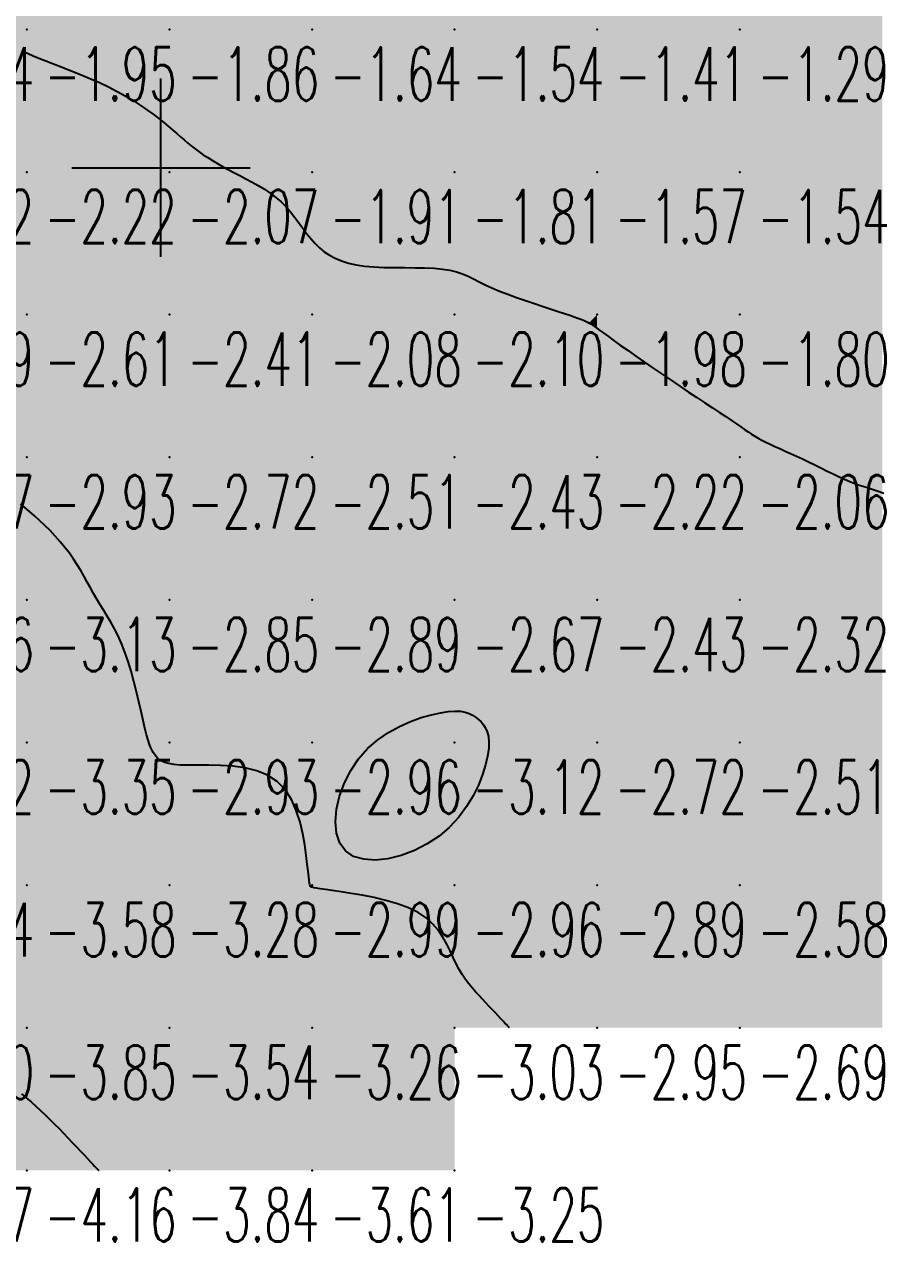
# Model space of a CAD drawing. Header units: millimetres. Extents: x 88261 to 90953, y 390274 to 392322.
# Drawn here: x 90490.1 to 90550.1, y 390422.2 to 390507.6 of the extents above; entities that cross this region are included whole.
import ezdxf
from ezdxf.enums import TextEntityAlignment as Align

# ---------------------------------------------------------------- set-up
doc = ezdxf.new("R2010")
doc.units = ezdxf.units.MM
doc.header["$LTSCALE"] = 25
for name, color, linetype in [('Carroyage(1)_Croix', 7, 'Continuous'), ('CN_03_00', 7, 'Continuous'), ('COTEAlt', 7, 'Continuous'), ('TN_COLORIAGE', 7, 'Continuous')]:
    doc.layers.add(name, color=color, linetype=linetype)
doc.styles.add('Simplex 1.0', font='Simplex.shx', dxfattribs={"width": 0.99, "height": 2.5})
doc.styles.get("Standard").update_dxf_attribs({"font": 'times.ttf'})

# ---------------------------------------------------------------- blocks, each defined once
blk = doc.blocks.new('COTE')
at = {"color": 0}
blk.add_point((0, 0), dxfattribs=at)
at = {"layer": 'COTEAlt'}
blk.add_attdef('ALT', text='', height=3.75, dxfattribs=at).set_placement((1.25, -1.25), align=Align.TOP_LEFT)

msp = doc.modelspace()

# ---------------------------------------------------------------- linework, layer by layer
at = {"layer": 'Carroyage(1)_Croix'}
for p, q in [((90499.65, 390491.29), (90499.65, 390503.79)), ((90493.4, 390497.54), (90505.9, 390497.54))]:
    msp.add_line(p, q, dxfattribs=at)
at = {"layer": 'CN_03_00', "flags": 128}
for points, elevation in [([(90490.063, 390505.676), (90490.345, 390505.539), (90490.684, 390505.387), (90491.091, 390505.216), (90491.572, 390505.026), (90492.119, 390504.815), (90492.716, 390504.586), (90493.35, 390504.339), (90494.007, 390504.077), (90494.672, 390503.8), (90495.331, 390503.509), (90495.971, 390503.206), (90496.579, 390502.893), (90497.153, 390502.573), (90497.692, 390502.249), (90498.197, 390501.925), (90498.667, 390501.604), (90499.102, 390501.291), (90499.501, 390500.989), (90499.864, 390500.701), (90500.193, 390500.43), (90500.492, 390500.175), (90500.769, 390499.934), (90501.029, 390499.705), (90501.28, 390499.484), (90501.528, 390499.271), (90501.78, 390499.064), (90502.043, 390498.859), (90502.321, 390498.654), (90502.617, 390498.451), (90502.93, 390498.247), (90503.26, 390498.042), (90503.608, 390497.836), (90503.974, 390497.628), (90504.357, 390497.417), (90504.759, 390497.204), (90505.177, 390496.988), (90505.607, 390496.765), (90506.043, 390496.533), (90506.478, 390496.29), (90506.906, 390496.032), (90507.322, 390495.756), (90507.717, 390495.46), (90508.087, 390495.141), (90508.428, 390494.798), (90508.742, 390494.436), (90509.038, 390494.061), (90509.321, 390493.681), (90509.597, 390493.301), (90509.873, 390492.93), (90510.155, 390492.574), (90510.45, 390492.239), (90510.764, 390491.932), (90511.101, 390491.653), (90511.469, 390491.405), (90511.871, 390491.187), (90512.313, 390491), (90512.801, 390490.845), (90513.34, 390490.724), (90513.935, 390490.636), (90514.588, 390490.58), (90515.285, 390490.551), (90516.008, 390490.539), (90516.741, 390490.535), (90517.464, 390490.532), (90518.161, 390490.52), (90518.815, 390490.492), (90519.407, 390490.438), (90519.927, 390490.353), (90520.385, 390490.237), (90520.801, 390490.095), (90521.192, 390489.93), (90521.577, 390489.745), (90521.974, 390489.545), (90522.4, 390489.334), (90522.874, 390489.114), (90523.408, 390488.89), (90523.99, 390488.664), (90524.604, 390488.441), (90525.23, 390488.223), (90525.853, 390488.014), (90526.454, 390487.816), (90527.016, 390487.634), (90527.521, 390487.47), (90527.957, 390487.327), (90528.326, 390487.202), (90528.636, 390487.095), (90528.895, 390487.001), (90529.11, 390486.919), (90529.288, 390486.845), (90529.438, 390486.778), (90529.567, 390486.715), (90529.684, 390486.652), (90529.797, 390486.584), (90529.919, 390486.504), (90530.061, 390486.406), (90530.232, 390486.283), (90530.445, 390486.129), (90530.71, 390485.936), (90531.039, 390485.699), (90531.438, 390485.413), (90531.9, 390485.084), (90532.416, 390484.719), (90532.975, 390484.327), (90533.566, 390483.914), (90534.18, 390483.489), (90534.806, 390483.059), (90535.434, 390482.633), (90536.054, 390482.216), (90536.659, 390481.813), (90537.244, 390481.426), (90537.804, 390481.058), (90538.332, 390480.711), (90538.822, 390480.387), (90539.27, 390480.091), (90539.67, 390479.824), (90540.017, 390479.587), (90540.321, 390479.377), (90540.591, 390479.191), (90540.837, 390479.023), (90541.07, 390478.869), (90541.301, 390478.724), (90541.538, 390478.584), (90541.793, 390478.445), (90542.074, 390478.303), (90542.381, 390478.155), (90542.711, 390478.002), (90543.063, 390477.843), (90543.435, 390477.676), (90543.824, 390477.5), (90544.229, 390477.315), (90544.647, 390477.119), (90545.075, 390476.913), (90545.51, 390476.7), (90545.947, 390476.486), (90546.38, 390476.273), (90546.805, 390476.068), (90547.217, 390475.875), (90547.611, 390475.697), (90547.982, 390475.541), (90548.327, 390475.408), (90548.654, 390475.293), (90548.973, 390475.188), (90549.292, 390475.086), (90549.622, 390474.979), (90549.972, 390474.86), (90550.352, 390474.721)], -2), ([(90524.092, 390437.239), (90524.091, 390437.24), (90524.087, 390437.245), (90524.075, 390437.257), (90524.053, 390437.281), (90524.016, 390437.32), (90523.96, 390437.378), (90523.883, 390437.46), (90523.781, 390437.569), (90523.65, 390437.707), (90523.494, 390437.873), (90523.315, 390438.062), (90523.118, 390438.272), (90522.905, 390438.497), (90522.68, 390438.736), (90522.446, 390438.984), (90522.208, 390439.237), (90521.967, 390439.493), (90521.726, 390439.756), (90521.486, 390440.029), (90521.248, 390440.319), (90521.015, 390440.629), (90520.787, 390440.964), (90520.566, 390441.328), (90520.354, 390441.727), (90520.149, 390442.162), (90519.938, 390442.624), (90519.706, 390443.101), (90519.437, 390443.583), (90519.116, 390444.057), (90518.727, 390444.512), (90518.255, 390444.937), (90517.685, 390445.319), (90517.008, 390445.65), (90516.248, 390445.931), (90515.435, 390446.169), (90514.602, 390446.366), (90513.778, 390446.529), (90512.994, 390446.662), (90512.283, 390446.769), (90511.674, 390446.855), (90511.19, 390446.925), (90510.824, 390446.981), (90510.557, 390447.025), (90510.375, 390447.059), (90510.259, 390447.084), (90510.193, 390447.104), (90510.161, 390447.12), (90510.146, 390447.134), (90510.133, 390447.15), (90510.119, 390447.183), (90510.101, 390447.251), (90510.079, 390447.37), (90510.051, 390447.557), (90510.015, 390447.83), (90509.969, 390448.206), (90509.912, 390448.702), (90509.839, 390449.326), (90509.74, 390450.052), (90509.601, 390450.842), (90509.406, 390451.662), (90509.143, 390452.475), (90508.798, 390453.246), (90508.355, 390453.937), (90507.803, 390454.515), (90507.133, 390454.951), (90506.37, 390455.259), (90505.545, 390455.461), (90504.687, 390455.577), (90503.83, 390455.631), (90503.002, 390455.645), (90502.235, 390455.64), (90501.561, 390455.638), (90501.002, 390455.657), (90500.552, 390455.698), (90500.195, 390455.759), (90499.918, 390455.837), (90499.706, 390455.928), (90499.544, 390456.03), (90499.418, 390456.141), (90499.313, 390456.256), (90499.217, 390456.376), (90499.125, 390456.509), (90499.035, 390456.668), (90498.945, 390456.864), (90498.851, 390457.107), (90498.752, 390457.41), (90498.645, 390457.784), (90498.527, 390458.241), (90498.397, 390458.786), (90498.254, 390459.405), (90498.098, 390460.079), (90497.929, 390460.788), (90497.748, 390461.512), (90497.553, 390462.233), (90497.345, 390462.929), (90497.125, 390463.582), (90496.892, 390464.177), (90496.649, 390464.718), (90496.399, 390465.212), (90496.145, 390465.669), (90495.89, 390466.096), (90495.638, 390466.503), (90495.39, 390466.897), (90495.151, 390467.288), (90494.923, 390467.681), (90494.7, 390468.078), (90494.479, 390468.479), (90494.255, 390468.882), (90494.023, 390469.287), (90493.778, 390469.694), (90493.515, 390470.101), (90493.229, 390470.509), (90492.917, 390470.916), (90492.583, 390471.318), (90492.233, 390471.713), (90491.872, 390472.096), (90491.507, 390472.464), (90491.141, 390472.813), (90490.782, 390473.139), (90490.435, 390473.439), (90490.104, 390473.71), (90489.791, 390473.957)], -3), ([(90489.86, 390432.609), (90490.205, 390432.33), (90490.544, 390432.041), (90490.879, 390431.743), (90491.211, 390431.438), (90491.539, 390431.125), (90491.863, 390430.808), (90492.184, 390430.487), (90492.502, 390430.163), (90492.817, 390429.838), (90493.129, 390429.514), (90493.434, 390429.195), (90493.727, 390428.886), (90494.004, 390428.593), (90494.261, 390428.319), (90494.493, 390428.072), (90494.696, 390427.854), (90494.866, 390427.672), (90494.999, 390427.529), (90495.099, 390427.422), (90495.171, 390427.345), (90495.219, 390427.294), (90495.248, 390427.262), (90495.263, 390427.246), (90495.269, 390427.24), (90495.27, 390427.239)], -4)]:
    msp.add_lwpolyline(points, dxfattribs=dict(at, elevation=elevation))
at = {"layer": 'CN_03_00', "elevation": -3, "flags": 128}
msp.add_lwpolyline([(90518.334, 390450.122), (90517.435, 390449.666), (90516.505, 390449.318), (90515.578, 390449.091), (90514.689, 390448.997), (90513.873, 390449.048), (90513.165, 390449.256), (90512.6, 390449.633), (90512.204, 390450.184), (90511.976, 390450.881), (90511.903, 390451.687), (90511.977, 390452.567), (90512.185, 390453.484), (90512.517, 390454.402), (90512.963, 390455.285), (90513.512, 390456.098), (90514.15, 390456.81), (90514.858, 390457.422), (90515.611, 390457.939), (90516.387, 390458.368), (90517.163, 390458.715), (90517.914, 390458.987), (90518.619, 390459.189), (90519.254, 390459.327), (90519.801, 390459.409), (90520.265, 390459.44), (90520.658, 390459.424), (90520.989, 390459.369), (90521.271, 390459.278), (90521.513, 390459.159), (90521.726, 390459.016), (90521.922, 390458.854), (90522.107, 390458.678), (90522.278, 390458.48), (90522.426, 390458.25), (90522.545, 390457.978), (90522.626, 390457.656), (90522.662, 390457.273), (90522.645, 390456.82), (90522.569, 390456.287), (90522.425, 390455.671), (90522.209, 390454.986), (90521.917, 390454.256), (90521.544, 390453.502), (90521.087, 390452.745), (90520.541, 390452.007), (90519.902, 390451.309), (90519.165, 390450.674), (90518.334, 390450.122)], close=True, dxfattribs=at)
at = {"layer": 'TN_COLORIAGE', "color": 101}
for points in [[(90487.704, 390507.239, -1.83), (90484.797, 390511.788, -1.83), (90490.249, 390507.239, -1.83), (90490.249, 390517.239, -1.83)], [(90490.249, 390517.239, -1.613), (90490.249, 390507.239, -1.613), (90500.249, 390517.239, -1.613)], [(90490.249, 390507.239, -1.613), (90500.249, 390507.239, -1.613), (90500.249, 390517.239, -1.613)], [(90500.249, 390507.239, -1.383), (90510.249, 390507.239, -1.383), (90510.249, 390517.239, -1.383)], [(90500.249, 390517.239, -1.383), (90500.249, 390507.239, -1.383), (90510.249, 390517.239, -1.383)], [(90510.249, 390517.239, -1.361), (90510.249, 390507.239, -1.361), (90520.249, 390517.239, -1.361)], [(90510.249, 390507.239, -1.361), (90520.249, 390507.239, -1.361), (90520.249, 390517.239, -1.361)], [(90520.249, 390517.239, -1.195), (90520.249, 390507.239, -1.195), (90530.249, 390517.239, -1.195)], [(90520.249, 390507.239, -1.195), (90530.249, 390507.239, -1.195), (90530.249, 390517.239, -1.195)], [(90530.249, 390507.239, -1.032), (90540.249, 390507.239, -1.032), (90540.249, 390517.239, -1.032)], [(90530.249, 390517.239, -1.032), (90530.249, 390507.239, -1.032), (90540.249, 390517.239, -1.032)], [(90540.249, 390507.239, -1), (90547.648, 390514.638, -1), (90540.249, 390517.239, -1), (90542.647, 390517.239, -1)], [(90540.249, 390507.239, -1), (90547.648, 390514.638, -1), (90550.249, 390507.239, -1), (90550.249, 390513.484, -1)], [(90487.704, 390507.239, -1.952), (90489.217, 390506.208, -1.952), (90490.249, 390507.239, -1.952)], [(90490.249, 390505.442, -1.952), (90489.217, 390506.208, -1.952), (90490.249, 390507.239, -1.952)], [(90490.249, 390505.442, -1.857), (90496.331, 390503.322, -1.857), (90490.249, 390507.239, -1.857), (90500.249, 390507.239, -1.857)], [(90500.249, 390500.508, -1.857), (90496.331, 390503.322, -1.857), (90500.249, 390507.239, -1.857)], [(90500.249, 390500.508, -1.64), (90501.86, 390498.851, -1.64), (90500.249, 390507.239, -1.64), (90510.249, 390507.239, -1.64)], [(90504.566, 390497.239, -1.64), (90501.86, 390498.851, -1.64), (90510.249, 390497.239, -1.64), (90510.249, 390507.239, -1.64)], [(90510.249, 390507.239, -1.536), (90510.249, 390497.239, -1.536), (90520.249, 390507.239, -1.536)], [(90510.249, 390497.239, -1.536), (90520.249, 390497.239, -1.536), (90520.249, 390507.239, -1.536)], [(90520.249, 390507.239, -1.407), (90520.249, 390497.239, -1.407), (90530.249, 390507.239, -1.407)], [(90520.249, 390497.239, -1.407), (90530.249, 390497.239, -1.407), (90530.249, 390507.239, -1.407)], [(90530.249, 390497.239, -1.286), (90540.249, 390497.239, -1.286), (90540.249, 390507.239, -1.286)], [(90530.249, 390507.239, -1.286), (90530.249, 390497.239, -1.286), (90540.249, 390507.239, -1.286)], [(90540.249, 390507.239, -1.167), (90540.249, 390497.239, -1.167), (90550.249, 390507.239, -1.167)], [(90540.249, 390497.239, -1.167), (90550.249, 390497.239, -1.167), (90550.249, 390507.239, -1.167)], [(90504.566, 390497.239, -1.909), (90508.427, 390495.418, -1.909), (90510.249, 390497.239, -1.909)], [(90510.249, 390491.937, -1.909), (90508.427, 390495.418, -1.909), (90510.249, 390497.239, -1.909)], [(90510.249, 390491.937, -1.814), (90513.278, 390490.269, -1.814), (90510.249, 390497.239, -1.814), (90520.249, 390497.239, -1.814)], [(90513.278, 390490.269, -1.814), (90520.249, 390490.8, -1.814), (90520.249, 390497.239, -1.814)], [(90520.249, 390490.8, -1.568), (90522.171, 390489.161, -1.568), (90520.249, 390497.239, -1.568), (90530.249, 390497.239, -1.568)], [(90528.312, 390487.239, -1.568), (90522.171, 390489.161, -1.568), (90530.249, 390487.239, -1.568), (90530.249, 390497.239, -1.568)], [(90530.249, 390487.239, -1.54), (90540.249, 390487.239, -1.54), (90540.249, 390497.239, -1.54)], [(90530.249, 390497.239, -1.54), (90530.249, 390487.239, -1.54), (90540.249, 390497.239, -1.54)], [(90540.249, 390487.239, -1.278), (90550.249, 390487.239, -1.278), (90550.249, 390497.239, -1.278)], [(90540.249, 390497.239, -1.278), (90540.249, 390487.239, -1.278), (90550.249, 390497.239, -1.278)], [(90528.312, 390487.239, -1.975), (90529.711, 390486.701, -1.975), (90530.249, 390487.239, -1.975)], [(90530.249, 390486.244, -1.975), (90529.711, 390486.701, -1.975), (90530.249, 390487.239, -1.975)], [(90530.249, 390486.244, -1.8), (90535.526, 390482.517, -1.8), (90530.249, 390487.239, -1.8), (90540.249, 390487.239, -1.8)], [(90540.249, 390479.484, -1.8), (90535.526, 390482.517, -1.8), (90540.249, 390487.239, -1.8)], [(90540.249, 390479.484, -1.594), (90541.496, 390478.487, -1.594), (90540.249, 390487.239, -1.594), (90550.249, 390487.239, -1.594)], [(90544.526, 390477.239, -1.594), (90541.496, 390478.487, -1.594), (90550.249, 390477.239, -1.594), (90550.249, 390487.239, -1.594)], [(90544.526, 390477.239, -1.923), (90548.279, 390475.27, -1.923), (90550.249, 390477.239, -1.923)], [(90550.249, 390474.928, -1.923), (90548.279, 390475.27, -1.923), (90550.249, 390477.239, -1.923)]]:
    msp.add_solid(points, dxfattribs=at)
at = {"layer": 'TN_COLORIAGE', "color": 111}
for points in [[(90480.249, 390497.239, -2), (90489.217, 390506.208, -2), (90490.249, 390497.239, -2), (90490.249, 390505.442, -2)], [(90496.331, 390503.322, -2.221), (90490.249, 390505.442, -2.221), (90490.249, 390497.239, -2.221)], [(90490.249, 390497.239, -2), (90496.331, 390503.322, -2), (90500.249, 390497.239, -2), (90500.249, 390500.508, -2)], [(90501.86, 390498.851, -2.069), (90500.249, 390500.508, -2.069), (90500.249, 390497.239, -2.069)], [(90501.86, 390498.851, -2.069), (90504.566, 390497.239, -2.069), (90500.249, 390497.239, -2.069)], [(90480.249, 390497.239, -2.221), (90480.249, 390487.239, -2.221), (90490.249, 390497.239, -2.221)], [(90480.249, 390487.239, -2.221), (90490.249, 390487.239, -2.221), (90490.249, 390497.239, -2.221)], [(90490.249, 390487.239, -2.069), (90500.249, 390487.239, -2.069), (90500.249, 390497.239, -2.069)], [(90490.249, 390497.239, -2.069), (90490.249, 390487.239, -2.069), (90500.249, 390497.239, -2.069)], [(90500.249, 390487.239, -2), (90508.427, 390495.418, -2), (90500.249, 390497.239, -2), (90504.566, 390497.239, -2)], [(90500.249, 390487.239, -2), (90508.427, 390495.418, -2), (90510.249, 390487.239, -2), (90510.249, 390491.937, -2)], [(90513.278, 390490.269, -2.081), (90510.249, 390491.937, -2.081), (90510.249, 390487.239, -2.081)], [(90520.249, 390487.239, -2), (90520.249, 390490.8, -2), (90510.249, 390487.239, -2), (90513.278, 390490.269, -2)], [(90522.171, 390489.161, -2.103), (90520.249, 390490.8, -2.103), (90520.249, 390487.239, -2.103)], [(90522.171, 390489.161, -2.103), (90528.312, 390487.239, -2.103), (90520.249, 390487.239, -2.103)], [(90480.249, 390483.23, -2.611), (90483.285, 390480.275, -2.611), (90480.249, 390487.239, -2.611), (90490.249, 390487.239, -2.611)], [(90487.269, 390477.239, -2.611), (90483.285, 390480.275, -2.611), (90490.249, 390477.239, -2.611), (90490.249, 390487.239, -2.611)], [(90490.249, 390487.239, -2.409), (90490.249, 390477.239, -2.409), (90500.249, 390487.239, -2.409)], [(90490.249, 390477.239, -2.409), (90500.249, 390477.239, -2.409), (90500.249, 390487.239, -2.409)], [(90500.249, 390477.239, -2.081), (90510.249, 390477.239, -2.081), (90510.249, 390487.239, -2.081)], [(90500.249, 390487.239, -2.081), (90500.249, 390477.239, -2.081), (90510.249, 390487.239, -2.081)], [(90510.249, 390477.239, -2.103), (90520.249, 390477.239, -2.103), (90520.249, 390487.239, -2.103)], [(90510.249, 390487.239, -2.103), (90510.249, 390477.239, -2.103), (90520.249, 390487.239, -2.103)], [(90520.249, 390477.239, -2), (90529.711, 390486.701, -2), (90520.249, 390487.239, -2), (90528.312, 390487.239, -2)], [(90520.249, 390477.239, -2), (90529.711, 390486.701, -2), (90530.249, 390477.239, -2), (90530.249, 390486.244, -2)], [(90535.526, 390482.517, -2.223), (90530.249, 390486.244, -2.223), (90530.249, 390477.239, -2.223)], [(90530.249, 390477.239, -2), (90535.526, 390482.517, -2), (90540.249, 390477.239, -2), (90540.249, 390479.484, -2)], [(90541.496, 390478.487, -2.058), (90540.249, 390479.484, -2.058), (90540.249, 390477.239, -2.058)], [(90541.496, 390478.487, -2.058), (90544.526, 390477.239, -2.058), (90540.249, 390477.239, -2.058)], [(90487.269, 390477.239, -2.928), (90488.09, 390475.081, -2.928), (90490.249, 390477.239, -2.928)], [(90490.249, 390473.759, -2.928), (90488.09, 390475.081, -2.928), (90490.249, 390477.239, -2.928)], [(90490.249, 390473.759, -2.723), (90493.523, 390470.514, -2.723), (90490.249, 390477.239, -2.723), (90500.249, 390477.239, -2.723)], [(90495.031, 390467.239, -2.723), (90493.523, 390470.514, -2.723), (90500.249, 390467.239, -2.723), (90500.249, 390477.239, -2.723)], [(90500.249, 390477.239, -2.511), (90500.249, 390467.239, -2.511), (90510.249, 390477.239, -2.511)], [(90500.249, 390467.239, -2.511), (90510.249, 390467.239, -2.511), (90510.249, 390477.239, -2.511)], [(90510.249, 390477.239, -2.434), (90510.249, 390467.239, -2.434), (90520.249, 390477.239, -2.434)], [(90510.249, 390467.239, -2.434), (90520.249, 390467.239, -2.434), (90520.249, 390477.239, -2.434)], [(90520.249, 390477.239, -2.223), (90520.249, 390467.239, -2.223), (90530.249, 390477.239, -2.223)], [(90520.249, 390467.239, -2.223), (90530.249, 390467.239, -2.223), (90530.249, 390477.239, -2.223)], [(90530.249, 390477.239, -2.058), (90530.249, 390467.239, -2.058), (90540.249, 390477.239, -2.058)], [(90530.249, 390467.239, -2.058), (90540.249, 390467.239, -2.058), (90540.249, 390477.239, -2.058)], [(90540.249, 390467.239, -2), (90548.279, 390475.27, -2), (90540.249, 390477.239, -2), (90544.526, 390477.239, -2)], [(90540.249, 390467.239, -2), (90548.279, 390475.27, -2), (90550.249, 390467.239, -2), (90550.249, 390474.928, -2)], [(90495.031, 390467.239, -2.853), (90497.263, 390464.254, -2.853), (90500.249, 390467.239, -2.853)], [(90498.665, 390457.239, -2.853), (90497.263, 390464.254, -2.853), (90500.249, 390457.239, -2.853), (90500.249, 390467.239, -2.853)], [(90500.249, 390467.239, -2.894), (90500.249, 390457.239, -2.894), (90510.249, 390467.239, -2.894)], [(90500.249, 390457.239, -2.894), (90510.249, 390457.239, -2.894), (90510.249, 390467.239, -2.894)], [(90512.529, 390457.239, -2.673), (90520.249, 390459.934, -2.673), (90510.249, 390457.239, -2.673), (90520.249, 390467.239, -2.673)], [(90510.249, 390467.239, -2.673), (90510.249, 390457.239, -2.673), (90520.249, 390467.239, -2.673)], [(90520.249, 390459.934, -2.43), (90521.998, 390458.988, -2.43), (90520.249, 390467.239, -2.43), (90530.249, 390467.239, -2.43)], [(90523.291, 390457.239, -2.43), (90521.998, 390458.988, -2.43), (90530.249, 390457.239, -2.43), (90530.249, 390467.239, -2.43)], [(90530.249, 390467.239, -2.315), (90530.249, 390457.239, -2.315), (90540.249, 390467.239, -2.315)], [(90530.249, 390457.239, -2.315), (90540.249, 390457.239, -2.315), (90540.249, 390467.239, -2.315)], [(90540.249, 390467.239, -2.257), (90540.249, 390457.239, -2.257), (90550.249, 390467.239, -2.257)], [(90540.249, 390457.239, -2.257), (90550.249, 390457.239, -2.257), (90550.249, 390467.239, -2.257)], [(90498.665, 390457.239, -2.935), (90499.241, 390456.232, -2.935), (90500.249, 390457.239, -2.935)], [(90500.249, 390455.369, -2.935), (90499.241, 390456.232, -2.935), (90500.249, 390457.239, -2.935)], [(90509.13, 390456.12, -2.935), (90500.249, 390455.369, -2.935), (90510.249, 390457.239, -2.935), (90500.249, 390457.239, -2.935)], [(90510.049, 390447.239, -2.964), (90509.13, 390456.12, -2.964), (90510.249, 390447.239, -2.964), (90510.249, 390457.239, -2.964)], [(90510.705, 390447.696, -2.964), (90512.529, 390457.239, -2.964), (90510.249, 390447.239, -2.964), (90510.249, 390457.239, -2.964)], [(90520.249, 390449.778, -2.724), (90523.291, 390457.239, -2.724), (90520.249, 390447.239, -2.724), (90530.249, 390457.239, -2.724)], [(90520.249, 390447.239, -2.724), (90530.249, 390447.239, -2.724), (90530.249, 390457.239, -2.724)], [(90530.249, 390447.239, -2.506), (90540.249, 390447.239, -2.506), (90540.249, 390457.239, -2.506)], [(90530.249, 390457.239, -2.506), (90530.249, 390447.239, -2.506), (90540.249, 390457.239, -2.506)], [(90540.249, 390457.239, -2.472), (90540.249, 390447.239, -2.472), (90550.249, 390457.239, -2.472)], [(90540.249, 390447.239, -2.472), (90550.249, 390447.239, -2.472), (90550.249, 390457.239, -2.472)], [(90510.705, 390447.696, -2.959), (90520.249, 390449.778, -2.959), (90510.249, 390447.239, -2.959), (90520.249, 390447.239, -2.959)], [(90510.049, 390447.239, -2.994), (90510.144, 390447.134, -2.994), (90510.249, 390447.239, -2.994)], [(90510.249, 390447.026, -2.994), (90510.144, 390447.134, -2.994), (90510.249, 390447.239, -2.994)], [(90510.249, 390447.026, -2.959), (90518.903, 390445.893, -2.959), (90510.249, 390447.239, -2.959), (90520.249, 390447.239, -2.959)], [(90520.249, 390441.313, -2.959), (90518.903, 390445.893, -2.959), (90520.249, 390447.239, -2.959)], [(90520.249, 390441.313, -2.885), (90522.226, 390439.217, -2.885), (90520.249, 390447.239, -2.885), (90530.249, 390447.239, -2.885)], [(90524.092, 390437.239, -2.885), (90522.226, 390439.217, -2.885), (90530.249, 390437.239, -2.885), (90530.249, 390447.239, -2.885)], [(90530.249, 390437.239, -2.578), (90540.249, 390437.239, -2.578), (90540.249, 390447.239, -2.578)], [(90530.249, 390447.239, -2.578), (90530.249, 390437.239, -2.578), (90540.249, 390447.239, -2.578)], [(90540.249, 390447.239, -2.531), (90540.249, 390437.239, -2.531), (90550.249, 390447.239, -2.531)], [(90540.249, 390437.239, -2.531), (90550.249, 390437.239, -2.531), (90550.249, 390447.239, -2.531)]]:
    msp.add_solid(points, dxfattribs=at)
at = {"layer": 'TN_COLORIAGE', "color": 121}
for points in [[(90480.249, 390467.239, -3), (90488.09, 390475.081, -3), (90490.249, 390467.239, -3), (90490.249, 390473.759, -3)], [(90493.523, 390470.514, -3.135), (90490.249, 390473.759, -3.135), (90490.249, 390467.239, -3.135)], [(90493.523, 390470.514, -3.135), (90495.031, 390467.239, -3.135), (90490.249, 390467.239, -3.135)], [(90480.249, 390467.239, -3.135), (90480.249, 390457.239, -3.135), (90490.249, 390467.239, -3.135)], [(90480.249, 390457.239, -3.135), (90490.249, 390457.239, -3.135), (90490.249, 390467.239, -3.135)], [(90490.249, 390457.239, -3), (90497.263, 390464.254, -3), (90490.249, 390467.239, -3), (90495.031, 390467.239, -3)], [(90497.263, 390464.254, -3.346), (90498.665, 390457.239, -3.346), (90490.249, 390457.239, -3.346)], [(90520.249, 390459.934, -3.121), (90512.529, 390457.239, -3.121), (90520.249, 390457.239, -3.121)], [(90521.998, 390458.988, -3.121), (90520.249, 390459.934, -3.121), (90520.249, 390457.239, -3.121)], [(90521.998, 390458.988, -3.121), (90523.291, 390457.239, -3.121), (90520.249, 390457.239, -3.121)], [(90480.249, 390457.239, -3.346), (90480.249, 390447.239, -3.346), (90490.249, 390457.239, -3.346)], [(90480.249, 390447.239, -3.346), (90490.249, 390447.239, -3.346), (90490.249, 390457.239, -3.346)], [(90490.249, 390447.239, -3), (90499.241, 390456.232, -3), (90490.249, 390457.239, -3), (90498.665, 390457.239, -3)], [(90520.249, 390449.778, -3.121), (90510.705, 390447.696, -3.121), (90520.249, 390457.239, -3.121)], [(90512.529, 390457.239, -3.121), (90510.705, 390447.696, -3.121), (90520.249, 390457.239, -3.121)], [(90523.291, 390457.239, -3.121), (90520.249, 390449.778, -3.121), (90520.249, 390457.239, -3.121)], [(90490.249, 390447.239, -3), (90499.241, 390456.232, -3), (90500.249, 390447.239, -3), (90500.249, 390455.369, -3)], [(90500.249, 390455.369, -3.283), (90509.13, 390456.12, -3.283), (90500.249, 390447.239, -3.283)], [(90509.13, 390456.12, -3.283), (90510.049, 390447.239, -3.283), (90500.249, 390447.239, -3.283)], [(90480.249, 390437.31, -3.581), (90480.293, 390437.284, -3.581), (90480.249, 390447.239, -3.581), (90490.249, 390447.239, -3.581)], [(90480.373, 390437.239, -3.581), (90480.293, 390437.284, -3.581), (90490.249, 390437.239, -3.581), (90490.249, 390447.239, -3.581)], [(90490.249, 390447.239, -3.283), (90490.249, 390437.239, -3.283), (90500.249, 390447.239, -3.283)], [(90490.249, 390437.239, -3.283), (90500.249, 390437.239, -3.283), (90500.249, 390447.239, -3.283)], [(90500.249, 390437.239, -3), (90510.144, 390447.134, -3), (90500.249, 390447.239, -3), (90510.049, 390447.239, -3)], [(90500.249, 390437.239, -3), (90510.144, 390447.134, -3), (90510.249, 390437.239, -3), (90510.249, 390447.026, -3)], [(90518.903, 390445.893, -3.264), (90510.249, 390447.026, -3.264), (90510.249, 390437.239, -3.264)], [(90510.249, 390437.239, -3), (90518.903, 390445.893, -3), (90520.249, 390437.239, -3), (90520.249, 390441.313, -3)], [(90522.226, 390439.217, -3.028), (90520.249, 390441.313, -3.028), (90520.249, 390437.239, -3.028)], [(90522.226, 390439.217, -3.028), (90524.092, 390437.239, -3.028), (90520.249, 390437.239, -3.028)], [(90480.373, 390437.239, -3.852), (90487.388, 390434.378, -3.852), (90490.249, 390437.239, -3.852)], [(90490.249, 390432.441, -3.852), (90487.388, 390434.378, -3.852), (90490.249, 390437.239, -3.852)], [(90490.249, 390432.441, -3.544), (90492.847, 390429.837, -3.544), (90490.249, 390437.239, -3.544), (90500.249, 390437.239, -3.544)], [(90495.27, 390427.239, -3.544), (90492.847, 390429.837, -3.544), (90500.249, 390427.239, -3.544), (90500.249, 390437.239, -3.544)], [(90500.249, 390437.239, -3.264), (90500.249, 390427.239, -3.264), (90510.249, 390437.239, -3.264)], [(90500.249, 390427.239, -3.264), (90510.249, 390427.239, -3.264), (90510.249, 390437.239, -3.264)], [(90520.249, 390427.239, -3.606), (90520.249, 390437.239, -3.606), (90510.249, 390427.239, -3.606)], [(90510.249, 390437.239, -3.028), (90510.249, 390427.239, -3.028), (90520.249, 390437.239, -3.028)]]:
    msp.add_solid(points, dxfattribs=at)
at = {"layer": 'TN_COLORIAGE', "color": 131}
for points in [[(90480.249, 390427.239, -4), (90487.388, 390434.378, -4), (90490.249, 390427.239, -4), (90490.249, 390432.441, -4)], [(90492.847, 390429.837, -4.16), (90490.249, 390432.441, -4.16), (90490.249, 390427.239, -4.16)], [(90492.847, 390429.837, -4.16), (90495.27, 390427.239, -4.16), (90490.249, 390427.239, -4.16)]]:
    msp.add_solid(points, dxfattribs=at)

# ---------------------------------------------------------------- block references
at = {"layer": 'COTEAlt'}
ref = msp.add_blockref('COTE', (90480.249, 390507.239), dxfattribs=at)
ref.add_attrib('ALT', '-2.14', dxfattribs={"height": 3.75, "style": 'Simplex 1.0', "width": 0.6}).set_placement((90481.499, 390505.989), align=Align.TOP_LEFT)
ref = msp.add_blockref('COTE', (90490.249, 390507.239), dxfattribs=at)
ref.add_attrib('ALT', '-1.95', dxfattribs={"height": 3.75, "style": 'Simplex 1.0', "width": 0.6}).set_placement((90491.499, 390505.989), align=Align.TOP_LEFT)
ref = msp.add_blockref('COTE', (90500.249, 390507.239), dxfattribs=at)
ref.add_attrib('ALT', '-1.86', dxfattribs={"height": 3.75, "style": 'Simplex 1.0', "width": 0.6}).set_placement((90501.499, 390505.989), align=Align.TOP_LEFT)
ref = msp.add_blockref('COTE', (90510.249, 390507.239), dxfattribs=at)
ref.add_attrib('ALT', '-1.64', dxfattribs={"height": 3.75, "style": 'Simplex 1.0', "width": 0.6}).set_placement((90511.499, 390505.989), align=Align.TOP_LEFT)
ref = msp.add_blockref('COTE', (90520.249, 390507.239), dxfattribs=at)
ref.add_attrib('ALT', '-1.54', dxfattribs={"height": 3.75, "style": 'Simplex 1.0', "width": 0.6}).set_placement((90521.499, 390505.989), align=Align.TOP_LEFT)
ref = msp.add_blockref('COTE', (90530.249, 390507.239), dxfattribs=at)
ref.add_attrib('ALT', '-1.41', dxfattribs={"height": 3.75, "style": 'Simplex 1.0', "width": 0.6}).set_placement((90531.499, 390505.989), align=Align.TOP_LEFT)
ref = msp.add_blockref('COTE', (90540.249, 390507.239), dxfattribs=at)
ref.add_attrib('ALT', '-1.29', dxfattribs={"height": 3.75, "style": 'Simplex 1.0', "width": 0.6}).set_placement((90541.499, 390505.989), align=Align.TOP_LEFT)
ref = msp.add_blockref('COTE', (90480.249, 390497.239), dxfattribs=at)
ref.add_attrib('ALT', '-2.42', dxfattribs={"height": 3.75, "style": 'Simplex 1.0', "width": 0.6}).set_placement((90481.499, 390495.989), align=Align.TOP_LEFT)
ref = msp.add_blockref('COTE', (90490.249, 390497.239), dxfattribs=at)
ref.add_attrib('ALT', '-2.22', dxfattribs={"height": 3.75, "style": 'Simplex 1.0', "width": 0.6}).set_placement((90491.499, 390495.989), align=Align.TOP_LEFT)
ref = msp.add_blockref('COTE', (90500.249, 390497.239), dxfattribs=at)
ref.add_attrib('ALT', '-2.07', dxfattribs={"height": 3.75, "style": 'Simplex 1.0', "width": 0.6}).set_placement((90501.499, 390495.989), align=Align.TOP_LEFT)
ref = msp.add_blockref('COTE', (90510.249, 390497.239), dxfattribs=at)
ref.add_attrib('ALT', '-1.91', dxfattribs={"height": 3.75, "style": 'Simplex 1.0', "width": 0.6}).set_placement((90511.499, 390495.989), align=Align.TOP_LEFT)
ref = msp.add_blockref('COTE', (90520.249, 390497.239), dxfattribs=at)
ref.add_attrib('ALT', '-1.81', dxfattribs={"height": 3.75, "style": 'Simplex 1.0', "width": 0.6}).set_placement((90521.499, 390495.989), align=Align.TOP_LEFT)
ref = msp.add_blockref('COTE', (90530.249, 390497.239), dxfattribs=at)
ref.add_attrib('ALT', '-1.57', dxfattribs={"height": 3.75, "style": 'Simplex 1.0', "width": 0.6}).set_placement((90531.499, 390495.989), align=Align.TOP_LEFT)
ref = msp.add_blockref('COTE', (90540.249, 390497.239), dxfattribs=at)
ref.add_attrib('ALT', '-1.54', dxfattribs={"height": 3.75, "style": 'Simplex 1.0', "width": 0.6}).set_placement((90541.499, 390495.989), align=Align.TOP_LEFT)
ref = msp.add_blockref('COTE', (90480.249, 390487.239), dxfattribs=at)
ref.add_attrib('ALT', '-2.89', dxfattribs={"height": 3.75, "style": 'Simplex 1.0', "width": 0.6}).set_placement((90481.499, 390485.989), align=Align.TOP_LEFT)
ref = msp.add_blockref('COTE', (90490.249, 390487.239), dxfattribs=at)
ref.add_attrib('ALT', '-2.61', dxfattribs={"height": 3.75, "style": 'Simplex 1.0', "width": 0.6}).set_placement((90491.499, 390485.989), align=Align.TOP_LEFT)
ref = msp.add_blockref('COTE', (90500.249, 390487.239), dxfattribs=at)
ref.add_attrib('ALT', '-2.41', dxfattribs={"height": 3.75, "style": 'Simplex 1.0', "width": 0.6}).set_placement((90501.499, 390485.989), align=Align.TOP_LEFT)
ref = msp.add_blockref('COTE', (90510.249, 390487.239), dxfattribs=at)
ref.add_attrib('ALT', '-2.08', dxfattribs={"height": 3.75, "style": 'Simplex 1.0', "width": 0.6}).set_placement((90511.499, 390485.989), align=Align.TOP_LEFT)
ref = msp.add_blockref('COTE', (90520.249, 390487.239), dxfattribs=at)
ref.add_attrib('ALT', '-2.10', dxfattribs={"height": 3.75, "style": 'Simplex 1.0', "width": 0.6}).set_placement((90521.499, 390485.989), align=Align.TOP_LEFT)
ref = msp.add_blockref('COTE', (90530.249, 390487.239), dxfattribs=at)
ref.add_attrib('ALT', '-1.98', dxfattribs={"height": 3.75, "style": 'Simplex 1.0', "width": 0.6}).set_placement((90531.499, 390485.989), align=Align.TOP_LEFT)
ref = msp.add_blockref('COTE', (90540.249, 390487.239), dxfattribs=at)
ref.add_attrib('ALT', '-1.80', dxfattribs={"height": 3.75, "style": 'Simplex 1.0', "width": 0.6}).set_placement((90541.499, 390485.989), align=Align.TOP_LEFT)
ref = msp.add_blockref('COTE', (90480.249, 390477.239), dxfattribs=at)
ref.add_attrib('ALT', '-3.17', dxfattribs={"height": 3.75, "style": 'Simplex 1.0', "width": 0.6}).set_placement((90481.499, 390475.989), align=Align.TOP_LEFT)
ref = msp.add_blockref('COTE', (90490.249, 390477.239), dxfattribs=at)
ref.add_attrib('ALT', '-2.93', dxfattribs={"height": 3.75, "style": 'Simplex 1.0', "width": 0.6}).set_placement((90491.499, 390475.989), align=Align.TOP_LEFT)
ref = msp.add_blockref('COTE', (90500.249, 390477.239), dxfattribs=at)
ref.add_attrib('ALT', '-2.72', dxfattribs={"height": 3.75, "style": 'Simplex 1.0', "width": 0.6}).set_placement((90501.499, 390475.989), align=Align.TOP_LEFT)
ref = msp.add_blockref('COTE', (90510.249, 390477.239), dxfattribs=at)
ref.add_attrib('ALT', '-2.51', dxfattribs={"height": 3.75, "style": 'Simplex 1.0', "width": 0.6}).set_placement((90511.499, 390475.989), align=Align.TOP_LEFT)
ref = msp.add_blockref('COTE', (90520.249, 390477.239), dxfattribs=at)
ref.add_attrib('ALT', '-2.43', dxfattribs={"height": 3.75, "style": 'Simplex 1.0', "width": 0.6}).set_placement((90521.499, 390475.989), align=Align.TOP_LEFT)
ref = msp.add_blockref('COTE', (90530.249, 390477.239), dxfattribs=at)
ref.add_attrib('ALT', '-2.22', dxfattribs={"height": 3.75, "style": 'Simplex 1.0', "width": 0.6}).set_placement((90531.499, 390475.989), align=Align.TOP_LEFT)
ref = msp.add_blockref('COTE', (90540.249, 390477.239), dxfattribs=at)
ref.add_attrib('ALT', '-2.06', dxfattribs={"height": 3.75, "style": 'Simplex 1.0', "width": 0.6}).set_placement((90541.499, 390475.989), align=Align.TOP_LEFT)
ref = msp.add_blockref('COTE', (90480.249, 390467.239), dxfattribs=at)
ref.add_attrib('ALT', '-3.26', dxfattribs={"height": 3.75, "style": 'Simplex 1.0', "width": 0.6}).set_placement((90481.499, 390465.989), align=Align.TOP_LEFT)
ref = msp.add_blockref('COTE', (90490.249, 390467.239), dxfattribs=at)
ref.add_attrib('ALT', '-3.13', dxfattribs={"height": 3.75, "style": 'Simplex 1.0', "width": 0.6}).set_placement((90491.499, 390465.989), align=Align.TOP_LEFT)
ref = msp.add_blockref('COTE', (90500.249, 390467.239), dxfattribs=at)
ref.add_attrib('ALT', '-2.85', dxfattribs={"height": 3.75, "style": 'Simplex 1.0', "width": 0.6}).set_placement((90501.499, 390465.989), align=Align.TOP_LEFT)
ref = msp.add_blockref('COTE', (90510.249, 390467.239), dxfattribs=at)
ref.add_attrib('ALT', '-2.89', dxfattribs={"height": 3.75, "style": 'Simplex 1.0', "width": 0.6}).set_placement((90511.499, 390465.989), align=Align.TOP_LEFT)
ref = msp.add_blockref('COTE', (90520.249, 390467.239), dxfattribs=at)
ref.add_attrib('ALT', '-2.67', dxfattribs={"height": 3.75, "style": 'Simplex 1.0', "width": 0.6}).set_placement((90521.499, 390465.989), align=Align.TOP_LEFT)
ref = msp.add_blockref('COTE', (90530.249, 390467.239), dxfattribs=at)
ref.add_attrib('ALT', '-2.43', dxfattribs={"height": 3.75, "style": 'Simplex 1.0', "width": 0.6}).set_placement((90531.499, 390465.989), align=Align.TOP_LEFT)
ref = msp.add_blockref('COTE', (90540.249, 390467.239), dxfattribs=at)
ref.add_attrib('ALT', '-2.32', dxfattribs={"height": 3.75, "style": 'Simplex 1.0', "width": 0.6}).set_placement((90541.499, 390465.989), align=Align.TOP_LEFT)
ref = msp.add_blockref('COTE', (90480.249, 390457.239), dxfattribs=at)
ref.add_attrib('ALT', '-3.52', dxfattribs={"height": 3.75, "style": 'Simplex 1.0', "width": 0.6}).set_placement((90481.499, 390455.989), align=Align.TOP_LEFT)
ref = msp.add_blockref('COTE', (90490.249, 390457.239), dxfattribs=at)
ref.add_attrib('ALT', '-3.35', dxfattribs={"height": 3.75, "style": 'Simplex 1.0', "width": 0.6}).set_placement((90491.499, 390455.989), align=Align.TOP_LEFT)
ref = msp.add_blockref('COTE', (90500.249, 390457.239), dxfattribs=at)
ref.add_attrib('ALT', '-2.93', dxfattribs={"height": 3.75, "style": 'Simplex 1.0', "width": 0.6}).set_placement((90501.499, 390455.989), align=Align.TOP_LEFT)
ref = msp.add_blockref('COTE', (90510.249, 390457.239), dxfattribs=at)
ref.add_attrib('ALT', '-2.96', dxfattribs={"height": 3.75, "style": 'Simplex 1.0', "width": 0.6}).set_placement((90511.499, 390455.989), align=Align.TOP_LEFT)
ref = msp.add_blockref('COTE', (90520.249, 390457.239), dxfattribs=at)
ref.add_attrib('ALT', '-3.12', dxfattribs={"height": 3.75, "style": 'Simplex 1.0', "width": 0.6}).set_placement((90521.499, 390455.989), align=Align.TOP_LEFT)
ref = msp.add_blockref('COTE', (90530.249, 390457.239), dxfattribs=at)
ref.add_attrib('ALT', '-2.72', dxfattribs={"height": 3.75, "style": 'Simplex 1.0', "width": 0.6}).set_placement((90531.499, 390455.989), align=Align.TOP_LEFT)
ref = msp.add_blockref('COTE', (90540.249, 390457.239), dxfattribs=at)
ref.add_attrib('ALT', '-2.51', dxfattribs={"height": 3.75, "style": 'Simplex 1.0', "width": 0.6}).set_placement((90541.499, 390455.989), align=Align.TOP_LEFT)
ref = msp.add_blockref('COTE', (90480.249, 390447.239), dxfattribs=at)
ref.add_attrib('ALT', '-3.74', dxfattribs={"height": 3.75, "style": 'Simplex 1.0', "width": 0.6}).set_placement((90481.499, 390445.989), align=Align.TOP_LEFT)
ref = msp.add_blockref('COTE', (90490.249, 390447.239), dxfattribs=at)
ref.add_attrib('ALT', '-3.58', dxfattribs={"height": 3.75, "style": 'Simplex 1.0', "width": 0.6}).set_placement((90491.499, 390445.989), align=Align.TOP_LEFT)
ref = msp.add_blockref('COTE', (90500.249, 390447.239), dxfattribs=at)
ref.add_attrib('ALT', '-3.28', dxfattribs={"height": 3.75, "style": 'Simplex 1.0', "width": 0.6}).set_placement((90501.499, 390445.989), align=Align.TOP_LEFT)
ref = msp.add_blockref('COTE', (90510.249, 390447.239), dxfattribs=at)
ref.add_attrib('ALT', '-2.99', dxfattribs={"height": 3.75, "style": 'Simplex 1.0', "width": 0.6}).set_placement((90511.499, 390445.989), align=Align.TOP_LEFT)
ref = msp.add_blockref('COTE', (90520.249, 390447.239), dxfattribs=at)
ref.add_attrib('ALT', '-2.96', dxfattribs={"height": 3.75, "style": 'Simplex 1.0', "width": 0.6}).set_placement((90521.499, 390445.989), align=Align.TOP_LEFT)
ref = msp.add_blockref('COTE', (90530.249, 390447.239), dxfattribs=at)
ref.add_attrib('ALT', '-2.89', dxfattribs={"height": 3.75, "style": 'Simplex 1.0', "width": 0.6}).set_placement((90531.499, 390445.989), align=Align.TOP_LEFT)
ref = msp.add_blockref('COTE', (90540.249, 390447.239), dxfattribs=at)
ref.add_attrib('ALT', '-2.58', dxfattribs={"height": 3.75, "style": 'Simplex 1.0', "width": 0.6}).set_placement((90541.499, 390445.989), align=Align.TOP_LEFT)
ref = msp.add_blockref('COTE', (90480.249, 390437.239), dxfattribs=at)
ref.add_attrib('ALT', '-4.00', dxfattribs={"height": 3.75, "style": 'Simplex 1.0', "width": 0.6}).set_placement((90481.499, 390435.989), align=Align.TOP_LEFT)
ref = msp.add_blockref('COTE', (90490.249, 390437.239), dxfattribs=at)
ref.add_attrib('ALT', '-3.85', dxfattribs={"height": 3.75, "style": 'Simplex 1.0', "width": 0.6}).set_placement((90491.499, 390435.989), align=Align.TOP_LEFT)
ref = msp.add_blockref('COTE', (90500.249, 390437.239), dxfattribs=at)
ref.add_attrib('ALT', '-3.54', dxfattribs={"height": 3.75, "style": 'Simplex 1.0', "width": 0.6}).set_placement((90501.499, 390435.989), align=Align.TOP_LEFT)
ref = msp.add_blockref('COTE', (90510.249, 390437.239), dxfattribs=at)
ref.add_attrib('ALT', '-3.26', dxfattribs={"height": 3.75, "style": 'Simplex 1.0', "width": 0.6}).set_placement((90511.499, 390435.989), align=Align.TOP_LEFT)
ref = msp.add_blockref('COTE', (90520.249, 390437.239), dxfattribs=at)
ref.add_attrib('ALT', '-3.03', dxfattribs={"height": 3.75, "style": 'Simplex 1.0', "width": 0.6}).set_placement((90521.499, 390435.989), align=Align.TOP_LEFT)
ref = msp.add_blockref('COTE', (90530.249, 390437.239), dxfattribs=at)
ref.add_attrib('ALT', '-2.95', dxfattribs={"height": 3.75, "style": 'Simplex 1.0', "width": 0.6}).set_placement((90531.499, 390435.989), align=Align.TOP_LEFT)
ref = msp.add_blockref('COTE', (90540.249, 390437.239), dxfattribs=at)
ref.add_attrib('ALT', '-2.69', dxfattribs={"height": 3.75, "style": 'Simplex 1.0', "width": 0.6}).set_placement((90541.499, 390435.989), align=Align.TOP_LEFT)
ref = msp.add_blockref('COTE', (90480.249, 390427.239), dxfattribs=at)
ref.add_attrib('ALT', '-4.37', dxfattribs={"height": 3.75, "style": 'Simplex 1.0', "width": 0.6}).set_placement((90481.499, 390425.989), align=Align.TOP_LEFT)
ref = msp.add_blockref('COTE', (90490.249, 390427.239), dxfattribs=at)
ref.add_attrib('ALT', '-4.16', dxfattribs={"height": 3.75, "style": 'Simplex 1.0', "width": 0.6}).set_placement((90491.499, 390425.989), align=Align.TOP_LEFT)
ref = msp.add_blockref('COTE', (90500.249, 390427.239), dxfattribs=at)
ref.add_attrib('ALT', '-3.84', dxfattribs={"height": 3.75, "style": 'Simplex 1.0', "width": 0.6}).set_placement((90501.499, 390425.989), align=Align.TOP_LEFT)
ref = msp.add_blockref('COTE', (90510.249, 390427.239), dxfattribs=at)
ref.add_attrib('ALT', '-3.61', dxfattribs={"height": 3.75, "style": 'Simplex 1.0', "width": 0.6}).set_placement((90511.499, 390425.989), align=Align.TOP_LEFT)
ref = msp.add_blockref('COTE', (90520.249, 390427.239), dxfattribs=at)
ref.add_attrib('ALT', '-3.25', dxfattribs={"height": 3.75, "style": 'Simplex 1.0', "width": 0.6}).set_placement((90521.499, 390425.989), align=Align.TOP_LEFT)

doc.saveas('drawing.dxf')
